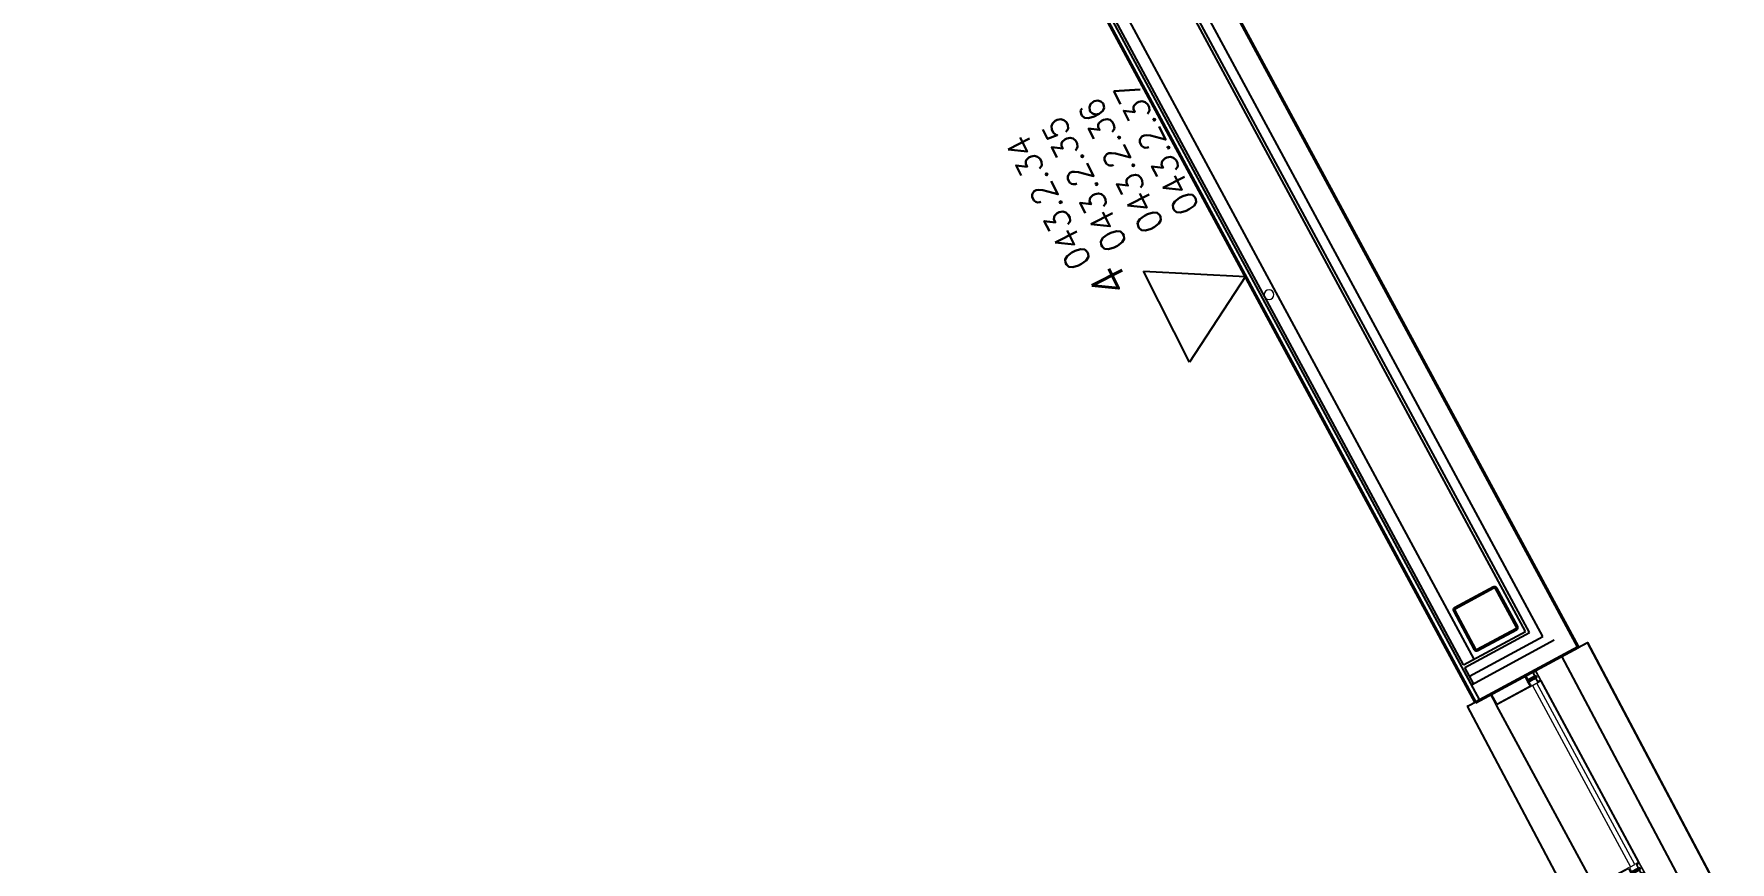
# Model space of a CAD drawing. Header units: inches. Extents: x -460 to 10305, y -938 to 5356.
# Drawn here: x 1401.4 to 1750.6, y -463.6 to -293.1 of the extents above; entities that cross this region are included whole.
import ezdxf
from ezdxf.enums import TextEntityAlignment as Align

# ---------------------------------------------------------------- set-up
doc = ezdxf.new("R2010")
doc.units = ezdxf.units.IN
doc.header["$MEASUREMENT"] = 0
doc.linetypes.add('01-0263-G-DWG-BFP-ARCH$0$Dash 1_16_', pattern=[0.125, 0.0625, -0.0625])
for name, color, linetype, lineweight in [('01-0263-G-DWG-BFP-ARCH$0$SP-COLUMNS', 40, 'Continuous', 13), ('01-0263-G-DWG-BFP-ARCH$0$SP-DETL-GENF', 3, 'Continuous', 9), ('01-0263-G-DWG-BFP-ARCH$0$SP-HIDDEN', 143, 'Continuous', 9)]:
    doc.layers.add(name, color=color, linetype=linetype, lineweight=lineweight)
for name, color, linetype in [('01-0263-G-DWG-BFP-ARCH$0$SP-FIXT', 35, 'Continuous'), ('01-0263-G-DWG-BFP-ARCH$0$SP-GROSS', 30, 'Continuous'), ('01-0263-G-DWG-BFP-ARCH$0$SP-WALL', 7, 'Continuous'), ('01-0263-G-DWG-BFP-ARCH$0$SP-WINDOW', 6, 'Continuous'), ('T-Comm-E', 1, 'Continuous')]:
    doc.layers.add(name, color=color, linetype=linetype)
doc.styles.add('3-32', font='SIMPLEX.shx', dxfattribs={"height": 9})

# ---------------------------------------------------------------- blocks, each defined once
blk = doc.blocks.new('01-0263-G-DWG-BFP-ARCH$0$Rectangular Mullion - 10_5 X 2_5 Mullion-2235006-GROUND FLOOR - PROPOSED')
at = {"layer": '01-0263-G-DWG-BFP-ARCH$0$SP-DETL-GENF', "lineweight": 20}
for p, q in [((-1.25, 1.5), (-1.25, 1.06)), ((1.25, 1.5), (-1.25, 1.5)), ((-1.25, 0.96), (-1.25, 0.77)), ((-1.23, 0.75), (-1.15, 0.75)), ((-1.18, 0.99), (-1.22, 0.99)), ((-1.2, 1.08), (-1.2, 1.44)), ((-1.2, 1.44), (1.2, 1.44)), ((-1.06, 1.27), (-1.16, 1.08)), ((-1.11, 0.9), (-1.03, 0.9)), ((-1.05, 1.12), (-0.99, 1.23)), ((-1.05, 0.99), (-1.05, 1.12)), ((-0.94, 0.99), (-1.05, 0.99)), ((-0.99, 0.75), (0.99, 0.75)), ((-0.88, 0.85), (-0.88, 0.93)), ((-0.32, 0.85), (-0.88, 0.85)), ((-0.3, 0.88), (-0.32, 0.85)), ((-0.1, 0.5), (-0.31, 0.5)), ((-0.31, 0.5), (-0.31, 0.01)), ((-0.31, 0.01), (-0.25, 0.01)), ((0.3, 0.88), (-0.3, 0.88)), ((-0.25, 0.01), (-0.25, -0.07)), ((-0.19, 0.5), (-0.19, 0.17)), ((-0.19, 0.17), (-0.1, 0.06)), ((-0.04, -0.15), (-0.1, 0.07)), ((0.1, 0.07), (0.04, -0.15)), ((0.1, 0.5), (0.31, 0.5)), ((0.19, 0.17), (0.1, 0.06)), ((0.19, 0.5), (0.19, 0.17)), ((0.25, -0.07), (0.25, 0.01)), ((0.25, 0.01), (0.31, 0.01)), ((0.33, 0.85), (0.3, 0.88)), ((0.31, 0.01), (0.31, 0.5)), ((0.88, 0.85), (0.33, 0.85)), ((0.88, 0.93), (0.88, 0.85)), ((1.05, 0.99), (0.94, 0.99)), ((0.99, 1.23), (1.05, 1.12)), ((1.03, 0.9), (1.11, 0.9)), ((1.05, 1.12), (1.05, 0.99)), ((1.16, 1.08), (1.06, 1.27)), ((1.15, 0.75), (1.23, 0.75)), ((1.22, 0.99), (1.18, 0.99)), ((1.2, 1.44), (1.2, 1.08)), ((1.25, 1.06), (1.25, 1.5)), ((1.25, 0.77), (1.25, 0.96)), ((-0.83, -0.75), (-1.25, -0.75)), ((-1.25, -0.75), (-1.25, -9)), ((-1.09, -1.09), (-1.09, -8.72)), ((-0.16, -1.06), (-1.06, -1.06)), ((-0.71, -0.9), (-0.79, -0.9)), ((-0.54, -0.75), (-0.67, -0.75)), ((-0.51, -0.87), (-0.51, -0.78)), ((-0.23, -0.9), (-0.48, -0.9)), ((-0.41, -0.83), (-0.41, -0.9)), ((-0.31, -0.8), (-0.38, -0.8)), ((-0.31, -0.07), (-0.31, -0.8)), ((-0.25, -0.07), (-0.31, -0.07)), ((-0.21, -0.84), (-0.21, -0.18)), ((-0.21, -0.18), (-0.14, -0.18)), ((-0.2, -0.78), (-0.2, -0.87)), ((-0.03, -0.75), (-0.17, -0.75)), ((0.07, -0.94), (-0.07, -0.94)), ((0, -0.78), (-0.03, -0.75)), ((0.03, -0.75), (0, -0.78)), ((0.17, -0.75), (0.03, -0.75)), ((0.14, -0.18), (0.21, -0.18)), ((1.06, -1.06), (0.16, -1.06)), ((0.2, -0.87), (0.2, -0.78)), ((0.21, -0.18), (0.21, -0.84)), ((0.49, -0.9), (0.23, -0.9)), ((0.31, -0.07), (0.25, -0.07)), ((0.31, -0.8), (0.31, -0.07)), ((0.38, -0.8), (0.31, -0.8)), ((0.41, -0.9), (0.41, -0.83)), ((0.52, -0.78), (0.52, -0.87)), ((0.67, -0.75), (0.55, -0.75)), ((0.79, -0.9), (0.71, -0.9)), ((1.25, -0.75), (0.83, -0.75)), ((1.09, -8.72), (1.09, -1.09)), ((1.25, -9), (1.25, -0.75)), ((-1.25, -9), (1.25, -9)), ((-1.06, -8.75), (1.06, -8.75))]:
    blk.add_line(p, q, dxfattribs=at)
at = {"layer": '01-0263-G-DWG-BFP-ARCH$0$SP-DETL-GENF'}
for p, q in [((-0.31, 0.75), (-0.31, 0.5)), ((-0.25, 0.91), (0.25, 0.91)), ((-0.25, 0.88), (-0.25, 0.91)), ((-0.2, 1.05), (-0.2, 0.91)), ((0.19, 1.06), (-0.19, 1.06)), ((-0.15, 1.09), (0.15, 1.09)), ((-0.13, 0.21), (-0.13, 0.88)), ((0, -0.13), (-0.13, 0.21)), ((-0.1, 1.06), (-0.1, 0.91)), ((-0.1, -0.98), (-0.1, 0.5)), ((0.13, 0.21), (0, -0.13)), ((0.1, 1.06), (0.1, 0.91)), ((0.1, 0.5), (0.1, -0.98)), ((0.13, 0.88), (0.13, 0.21)), ((0.2, 1.05), (0.2, 0.91)), ((0.25, 0.91), (0.25, 0.88)), ((0.31, 0.5), (0.31, 0.75)), ((0, -1.08), (-0.1, -0.98)), ((0.1, -0.98), (0, -1.08))]:
    blk.add_line(p, q, dxfattribs=at)
at = {"layer": '01-0263-G-DWG-BFP-ARCH$0$SP-DETL-GENF', "lineweight": 20}
for centre, radius, start, end in [((-1.19, 1.06), 0.06, 180, 270), ((-1.22, 0.96), 0.03, 90, 180), ((-1.23, 0.77), 0.02, 180, 270), ((-1.18, 1.04), 0.05, 270, 71.3371), ((-1.17, 1.04), 0.04, 270, 90), ((-1.11, 0.85), 0.05, 90, 180), ((-1.07, 0.84), 0.09, 180, 225.1897), ((-1.15, 0.76), 0.015, 270, 45.1897), ((-1.02, 1.25), 0.04, 330, 150), ((-1.03, 0.85), 0.05, 360, 90), ((-0.99, 0.76), 0.015, 134.8103, 270), ((-1.07, 0.84), 0.09, 314.8103, 0), ((-0.94, 0.93), 0.06, 360, 90), ((0.94, 0.93), 0.06, 90, 180), ((1.02, 1.25), 0.04, 30, 210), ((1.03, 0.85), 0.05, 90, 180), ((1.07, 0.84), 0.09, 180, 225.1897), ((0.99, 0.76), 0.015, 270, 45.1897), ((1.11, 0.85), 0.05, 360, 90), ((1.18, 1.04), 0.05, 108.6629, 270), ((1.17, 1.04), 0.04, 90, 270), ((1.15, 0.76), 0.015, 134.8103, 270), ((1.07, 0.84), 0.09, 314.8103, 0), ((1.19, 1.06), 0.06, 270, 360), ((1.22, 0.96), 0.03, 360, 90), ((1.23, 0.77), 0.02, 270, 0), ((-1.06, -1.09), 0.03, 90, 180), ((-0.75, -0.84), 0.09, 134.8103, 183.8365), ((-0.79, -0.85), 0.05, 174.852, 270), ((-0.83, -0.77), 0.015, 314.8103, 90), ((-0.71, -0.85), 0.05, 270, 5.148), ((-0.67, -0.77), 0.015, 90, 225.1897), ((-0.75, -0.84), 0.09, 356.1635, 45.1897), ((-0.54, -0.78), 0.03, 360, 90), ((-0.48, -0.87), 0.03, 180, 270), ((-0.38, -0.83), 0.03, 90, 180), ((-0.27, -0.84), 0.06, 270, 360), ((-0.23, -0.87), 0.03, 270, 360), ((-0.17, -0.78), 0.03, 90, 180), ((-0.16, -1), 0.06, 270, 360), ((0, -0.14), 0.143, 197.5064, 342.4936), ((-0.07, -0.97), 0.03, 90, 165.1649), ((0, -0.14), 0.043, 195, 345), ((0.07, -0.97), 0.03, 360, 90), ((0.16, -1), 0.06, 180, 270), ((0.17, -0.78), 0.03, 360, 90), ((0.23, -0.87), 0.03, 180, 270), ((0.27, -0.84), 0.06, 180, 270), ((0.38, -0.83), 0.03, 360, 90), ((0.49, -0.87), 0.03, 270, 360), ((0.55, -0.78), 0.03, 90, 180), ((0.75, -0.84), 0.09, 134.8103, 183.8365), ((0.71, -0.85), 0.05, 174.852, 270), ((0.67, -0.77), 0.015, 314.8103, 90), ((0.79, -0.85), 0.05, 270, 5.148), ((0.83, -0.77), 0.015, 90, 225.1897), ((0.75, -0.84), 0.09, 356.1635, 45.1897), ((1.06, -1.09), 0.03, 360, 90), ((-1.06, -8.72), 0.03, 180, 270), ((1.06, -8.72), 0.03, 270, 360)]:
    blk.add_arc(centre, radius, start, end, dxfattribs=at)
at = {"layer": '01-0263-G-DWG-BFP-ARCH$0$SP-DETL-GENF'}
for centre, radius, start, end in [((-0.15, 1.04), 0.0543, 20.9234, 159.0732), ((0, 0.92), 0.165, 52.0136, 127.9813), ((0.15, 1.04), 0.0543, 20.9416, 159.0868)]:
    blk.add_arc(centre, radius, start, end, dxfattribs=at)
blk = doc.blocks.new('01-0263-G-DWG-BFP-ARCH$0$HSS-Hollow Structural Section-Column - HSS10X10X_250-2057785-GROUND FLOOR - PROPOSED')
at = {"layer": '01-0263-G-DWG-BFP-ARCH$0$SP-COLUMNS', "lineweight": 9}
h = blk.add_hatch(dxfattribs=at)
h.set_pattern_fill('FP_104', color=256, style=0, pattern_type=2)
h.set_pattern_definition([(16.638, (-332.841, 1470.413), (-3.84819, 12.87731), []), (16.638, (-326.001, 1483.085), (-3.84819, 12.87731), [])])
h.paths.add_polyline_path([(-4.86, -4.86), (-4.53, -5), (4.53, -5), (4.86, -4.86), (5, -4.53), (5, 4.53), (4.86, 4.86), (4.53, 5), (-4.53, 5), (-4.86, 4.86), (-5, 4.53), (-5, -4.53)], flags=0)
h.paths.add_polyline_path([(-4.7, -4.7), (-4.77, -4.53), (-4.77, 4.53), (-4.7, 4.7), (-4.53, 4.77), (4.53, 4.77), (4.7, 4.7), (4.77, 4.53), (4.77, -4.53), (4.7, -4.7), (4.53, -4.77), (-4.53, -4.77)], flags=0)
at = {"layer": '01-0263-G-DWG-BFP-ARCH$0$SP-COLUMNS', "lineweight": 30}
for p, q in [((-5, 4.53), (-5, -4.53)), ((-4.77, -4.53), (-4.77, 4.53)), ((4.53, 5), (-4.53, 5)), ((-4.53, 4.77), (4.53, 4.77)), ((4.77, 4.53), (4.77, -4.53)), ((5, -4.53), (5, 4.53)), ((4.53, -4.77), (-4.53, -4.77)), ((-4.53, -5), (4.53, -5))]:
    blk.add_line(p, q, dxfattribs=at)
for centre, radius, start, end in [((-4.53, 4.53), 0.466, 90, 180), ((-4.53, 4.53), 0.233, 90, 180), ((4.53, 4.53), 0.466, 360, 90), ((4.53, 4.53), 0.233, 0, 90), ((-4.53, -4.53), 0.466, 180, 270), ((-4.53, -4.53), 0.233, 180, 270), ((4.53, -4.53), 0.466, 270, 360), ((4.53, -4.53), 0.233, 270, 360)]:
    blk.add_arc(centre, radius, start, end, dxfattribs=at)
blk = doc.blocks.new('01-0263-G-DWG-BFP-ARCH$0$Basic Wall _ U CONN - Curved Front Wall END - ___-4148763-GROUND FLOOR - PROPOSED')
at = {"layer": '01-0263-G-DWG-BFP-ARCH$0$SP-WALL'}
for p, q in [((987.61, -1153.82), (988.06, -1153.59)), ((987.61, -1153.82), (1014.31, -1204.24)), ((988.06, -1153.59), (989.27, -1152.94)), ((1014.42, -1204.45), (1018.89, -1212.88)), ((1019, -1213.08), (1020.86, -1216.61))]:
    blk.add_line(p, q, dxfattribs=at)
blk = doc.blocks.new('01-0263-G-DWG-BFP-ARCH$0$Basic Wall _ U CONN - Curved Front Wall END - ___-4140287-GROUND FLOOR - PROPOSED')
at = {"layer": '01-0263-G-DWG-BFP-ARCH$0$SP-WALL'}
for p, q in [((1007.05, -1143.53), (1012.35, -1140.72)), ((1058.24, -1227.35), (1012.35, -1140.72)), ((1001.64, -1146.39), (1007.05, -1143.53)), ((1007.05, -1143.53), (1050.13, -1224.86)), ((1050.13, -1224.86), (1022.89, -1239.28)), ((1050.13, -1224.86), (1058.24, -1227.35)), ((1025.7, -1244.58), (1058.24, -1227.35)), ((1022.88, -1239.25), (1017.78, -1229.62)), ((1025.7, -1244.58), (1022.89, -1239.28))]:
    blk.add_line(p, q, dxfattribs=at)
blk = doc.blocks.new('01-0263-G-DWG-BFP-ARCH$0$System Panel - INSULATED - GREEN TINT-4512915-GROUND FLOOR - PROPOSED')
at = {"layer": '01-0263-G-DWG-BFP-ARCH$0$SP-WINDOW', "lineweight": 13}
for p, q in [((21.2, 0.5), (-21.2, 0.5)), ((-21.2, 0.5), (-21.2, -0.5)), ((21.2, -0.5), (21.2, 0.5)), ((-21.2, -0.5), (21.2, -0.5))]:
    blk.add_line(p, q, dxfattribs=at)
blk = doc.blocks.new('01-0263-G-DWG-BFP-ARCH$0$Basic Wall _ U CONN - Curved Front Wall - ___-4164515-GROUND FLOOR - PROPOSED')
at = {"layer": '01-0263-G-DWG-BFP-ARCH$0$SP-WALL'}
blk.add_arc((467.34, -165.05), 1215.34, 226.3134, 297.34766, dxfattribs=at)
blk = doc.blocks.new('01-0263-G-DWG-BFP-ARCH', base_point=(1295.16, 1352.86))
at = {"layer": '01-0263-G-DWG-BFP-ARCH$0$SP-FIXT', "lineweight": 20}
for start, end in [(0, 180), (180, 0)]:
    blk.add_arc((2950.58, 1002.83), 1, start, end, dxfattribs=at)
at = {"layer": '01-0263-G-DWG-BFP-ARCH$0$SP-GROSS'}
blk.add_lwpolyline([(2928.1, 1089.9), (3014.19, 930.33), (3014.24, 930.19), (3016.11, 931.17), (3062, 844.54), (3000.88, 813.14), (2978.91, 802.7), (2952.62, 791), (2935.69, 783.98), (2909.58, 773.36), (2883.83, 763.83), (2863.66, 756.81), (2840.26, 749.07), (2797.94, 736.29), (2765.51, 727.66), (2722.83, 717.94), (2687.72, 710.74)], dxfattribs=at)
at = {"layer": '01-0263-G-DWG-BFP-ARCH$0$SP-HIDDEN', "linetype": '01-0263-G-DWG-BFP-ARCH$0$Dash 1_16_', "lineweight": 20}
blk.add_arc((2469.99, 1907.23), 1269.34, 225.98434, 298.49131, dxfattribs=at)
at = {"layer": '01-0263-G-DWG-BFP-ARCH$0$SP-WALL', "lineweight": 50}
for p, q in [((2788.57, 1348.22), (3014.2, 930.26)), ((2844.87, 1193.41), (2993.08, 918.86)), ((2993.08, 918.86), (3014.2, 930.26))]:
    blk.add_line(p, q, dxfattribs=at)
at = {"layer": '01-0263-G-DWG-BFP-ARCH$0$SP-WALL'}
for p, q in [((3004.2, 933.24), (2863, 1194.82)), ((3006.91, 932.43), (2863.81, 1197.53)), ((2993.96, 919.33), (2845.75, 1193.88)), ((3003.36, 933.5), (2862.75, 1193.97)), ((2992.8, 927.8), (2852.19, 1188.27)), ((2990.6, 926.61), (2849.99, 1187.08)), ((2990.6, 926.61), (3003.36, 933.5)), ((2990.89, 926.06), (3004.2, 933.24)), ((2991.84, 924.3), (3006.91, 932.43)), ((2992.24, 922.52), (3009.29, 931.73)), ((2992.68, 922.76), (2990.89, 926.06))]:
    blk.add_line(p, q, dxfattribs=at)
at = {"layer": '01-0263-G-DWG-BFP-ARCH$0$SP-WINDOW', "lineweight": 20, "extrusion": (0, 0, -1)}
for p, q in [((3005.4, 925.51), (2996.16, 920.52)), ((3006.59, 923.31), (3005.4, 925.51)), ((2997.35, 918.32), (3006.59, 923.31)), ((2996.16, 920.52), (2997.35, 918.32))]:
    blk.add_line(p, q, dxfattribs=at)
at = {"layer": '01-0263-G-DWG-BFP-ARCH$0$SP-WINDOW'}
for p, q in [((3026.73, 886), (3006.59, 923.31)), ((2997.35, 918.32), (3017.49, 881.01))]:
    blk.add_line(p, q, dxfattribs=at)
at = {"layer": '01-0263-G-DWG-BFP-ARCH$0$SP-COLUMNS', "rotation": 28.36150694562015}
blk.add_blockref('01-0263-G-DWG-BFP-ARCH$0$HSS-Hollow Structural Section-Column - HSS10X10X_250-2057785-GROUND FLOOR - PROPOSED', (2995.14, 936.08), dxfattribs=at)
at = {"layer": '01-0263-G-DWG-BFP-ARCH$0$SP-WALL'}
for name in ['01-0263-G-DWG-BFP-ARCH$0$Basic Wall _ U CONN - Curved Front Wall - ___-4164515-GROUND FLOOR - PROPOSED', '01-0263-G-DWG-BFP-ARCH$0$Basic Wall _ U CONN - Curved Front Wall END - ___-4140287-GROUND FLOOR - PROPOSED', '01-0263-G-DWG-BFP-ARCH$0$Basic Wall _ U CONN - Curved Front Wall END - ___-4148763-GROUND FLOOR - PROPOSED']:
    blk.add_blockref(name, (2003.76, 2071.89), dxfattribs=at)
at = {"layer": '01-0263-G-DWG-BFP-ARCH$0$SP-WINDOW', "extrusion": (0, 0, -1), "rotation": 61.63849305438141}
for p in [(-3004.67, 923.7), (-3026, 884.18)]:
    blk.add_blockref('01-0263-G-DWG-BFP-ARCH$0$Rectangular Mullion - 10_5 X 2_5 Mullion-2235006-GROUND FLOOR - PROPOSED', p, dxfattribs=at)
at = {"layer": '01-0263-G-DWG-BFP-ARCH$0$SP-WINDOW', "rotation": 118.3615069456186}
blk.add_blockref('01-0263-G-DWG-BFP-ARCH$0$System Panel - INSULATED - GREEN TINT-4512915-GROUND FLOOR - PROPOSED', (3015.34, 903.94), dxfattribs=at)
blk = doc.blocks.new('DATA(4)')
for p, q in [((0, 0), (-10.5, 18.19)), ((-10.5, 18.19), (10.5, 18.19)), ((10.5, 18.19), (0, 0))]:
    blk.add_line(p, q)
at = {"insert": (8.78, 29.02), "char_height": 7, "width": 11.7808, "attachment_point": 1, "style": '3-32'}
blk.add_mtext('4', dxfattribs=at)
at = {"style": '3-32', "flags": 1}
for tag, p in [('RM_NUMBER', (67.72, 160.67)), ('UTP_CATEGORY', (67.72, 147.29)), ('QUANTITY_UTP', (67.72, 134.17)), ('WIRELESS_OUTLET_LOCATION', (67.72, 121.15)), ('TELECOMM_ROOM', (67.72, 107.29)), ('QTY_COAX', (66.97, 80.82)), ('POS_5', (193.08, 44.05)), ('POS_6', (193.09, 36.34))]:
    blk.add_attdef(tag, p, '', height=5, dxfattribs=at)
at = {"flags": 1}
blk.add_attdef('WO_NUMBER', text='', height=5, dxfattribs=at).set_placement((70.08, 65.95), align=Align.BOTTOM_LEFT)
at = {"style": '3-32'}
for tag, p in [('POS_1', (16.93, 26.74)), ('POS_2', (16.93, 18.49)), ('POS_3', (16.93, 9.99)), ('POS_4', (16.93, 1.87))]:
    blk.add_attdef(tag, p, '', height=5, dxfattribs=at)

msp = doc.modelspace()

# ---------------------------------------------------------------- block references
msp.add_blockref('01-0263-G-DWG-BFP-ARCH', (0.26, 3.26))

# ---------------------------------------------------------------- next in the draw order: block references
at = {"layer": 'T-Comm-E', "rotation": 116.9020971111788}
msp.add_blockref('DATA(4)', (1650.79, -343.06), dxfattribs=at).add_auto_attribs({'POS_1': '043.2.34', 'POS_2': '043.2.35', 'POS_3': '043.2.36', 'POS_4': '043.2.37'})

doc.saveas('drawing.dxf')
